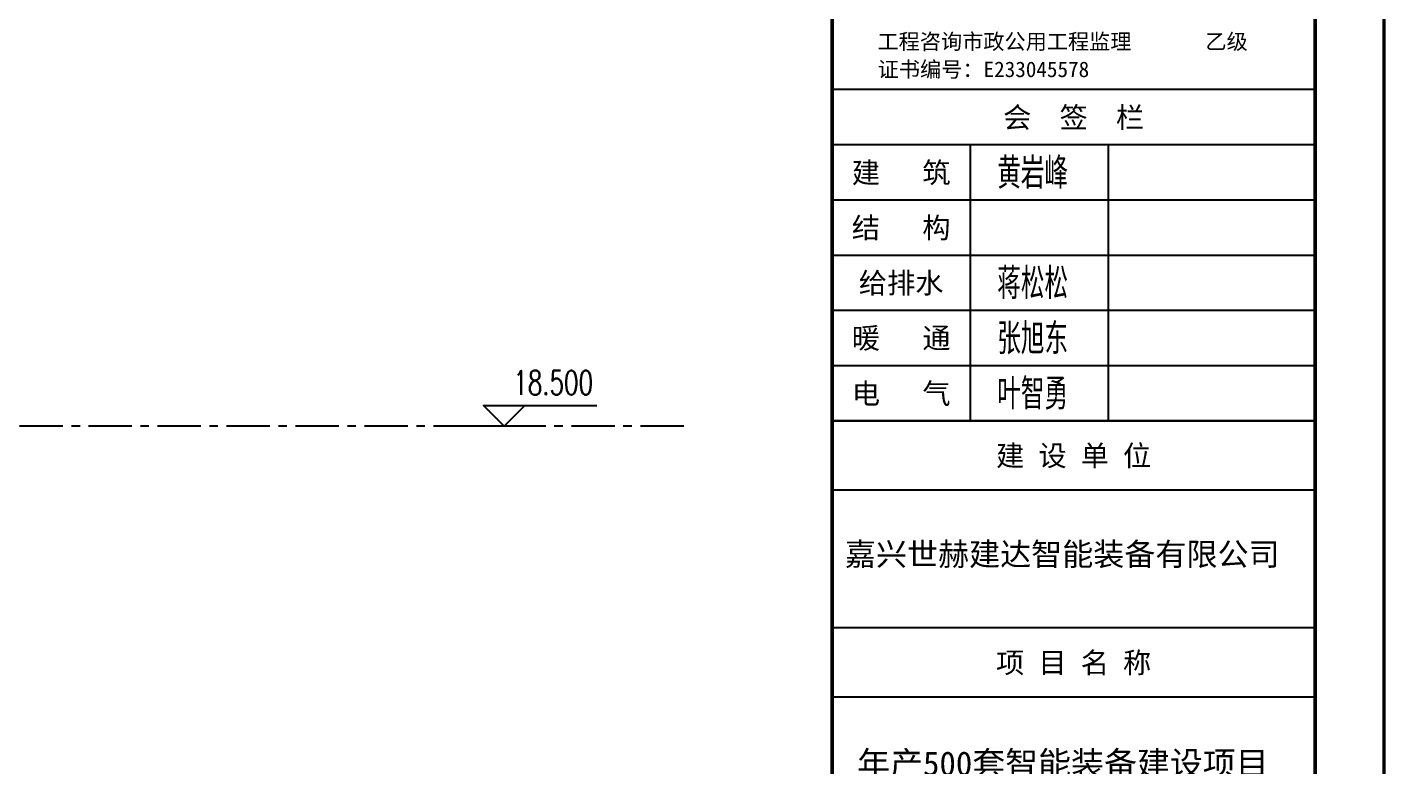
# Model space of a CAD drawing. Extents: x -160106 to 966792, y -663931 to 1550022.
# Drawn here: x -34367 to -33579, y -85985 to -85557 of the extents above; entities that cross this region are included whole.
import ezdxf
from ezdxf.enums import TextEntityAlignment as Align

# ---------------------------------------------------------------- set-up
doc = ezdxf.new("R2010")
doc.units = 0
doc.linetypes.add('ZN-CENTER', pattern=[2, 1.25, -0.25, 0.25, -0.25])
for name, color, linetype in [('!ZN6-轴线-1', 1, 'ZN-CENTER'), ('!ZN7-符号-173', 173, 'Continuous'), ('0-cxFrame', 155, 'Continuous'), ('qianming', 155, 'Continuous')]:
    doc.layers.add(name, color=color, linetype=linetype)
doc.layers.add('0-cxText', color=131, linetype='Continuous', lineweight=25)
doc.styles.add('BZHZ', font='bzxw', dxfattribs={"width": 0.8, "bigfont": 'bzhz'})
doc.styles.add('cx_biaoti', font='')
doc.styles.add('cx_tuming', font='simhei.ttf')
doc.styles.add('cx_tuqian1', font='')
doc.styles.add('ZNTextStyle', font='ROMANS.shx', dxfattribs={"width": 0.7, "bigfont": 'CHINESE.shx'})
doc.styles.add('黑体', font='simhei.ttf', dxfattribs={"height": 12})
doc.styles.get('cx_biaoti').set_extended_font_data('SimSun')
doc.styles.get('cx_tuqian1').set_extended_font_data('SimSun')

# ---------------------------------------------------------------- blocks, each defined once
blk = doc.blocks.new('zjcx_lan_huiqian(Dragon)')
for p, q in [((-7000, -800), (0, -800)), ((-5000, -800), (-5000, -4800)), ((-3000, -800), (-3000, -4800)), ((-7000, -1600), (0, -1600)), ((-7000, -2400), (0, -2400)), ((-7000, -3200), (0, -3200)), ((-7000, -4000), (0, -4000))]:
    blk.add_line(p, q)
at = {"const_width": 30}
blk.add_lwpolyline([(-7000, 0), (0, 0)], dxfattribs=at)
blk.add_lwpolyline([(-7000, 0), (0, 0), (0, -4800), (-7000, -4800)], close=True, dxfattribs=at)
at = {"style": 'cx_biaoti'}
for s, p in [('会  签  栏', (-3500, -400)), ('建   筑', (-6000, -1200)), ('结   构', (-6000, -2000)), ('给排水', (-6000, -2800)), ('暖   通', (-6000, -3600)), ('电   气', (-6000, -4400))]:
    blk.add_text(s, height=300, dxfattribs=at).set_placement(p, align=Align.MIDDLE)
blk = doc.blocks.new('T-汇签(Dragon)')
at = {"layer": '0-cxFrame'}
blk.add_blockref('zjcx_lan_huiqian(Dragon)', (0, 0), dxfattribs=at)
at = {"layer": 'qianming', "style": 'BZHZ', "width": 0.8}
for s, p in [('黄岩峰', (-4094, -1189)), ('蒋松松', (-4094, -2789)), ('张旭东', (-4094, -3589)), ('叶智勇', (-4094, -4389))]:
    blk.add_text(s, height=450, dxfattribs=at).set_placement(p, align=Align.MIDDLE)
blk = doc.blocks.new('zjcx_TT(Dragon)')
at = {"layer": '0-cxFrame', "const_width": 30}
blk.add_lwpolyline([(-7000, -10200), (0, -10200), (0, 0), (-7000, 0)], close=True, dxfattribs=at)
at = {"color": 7, "style": 'cx_biaoti'}
for s, p in [('工程咨询市政公用工程监理       乙级', (-6344, -9619)), ('证书编号：E233045578', (-6340, -10022))]:
    blk.add_text(s, height=225, dxfattribs=at).set_placement(p)
blk = doc.blocks.new('zjcx_lan_xiangmu(Dragon)')
for p, q in [((-7000, 9000), (0, 9000)), ((-7000, 6000), (0, 6000)), ((-7000, 3000), (0, 3000)), ((-5000, 1000), (-5000, 0))]:
    blk.add_line(p, q)
at = {"const_width": 30}
for points in [[(-7000, 10000), (0, 10000)], [(-7000, 7000), (0, 7000)], [(-7000, 7000), (0, 7000)], [(-7000, 4000), (0, 4000)], [(-7000, 4000), (0, 4000)], [(-7000, 1000), (0, 1000)], [(-7000, 0), (0, 0)]]:
    blk.add_lwpolyline(points, dxfattribs=at)
blk.add_lwpolyline([(-7000, 10000), (0, 10000), (0, 0), (-7000, 0)], close=True)
at = {"style": 'cx_biaoti'}
for s, p in [('建 设 单 位', (-3500, 9500)), ('项 目 名 称', (-3500, 6500)), ('子 项 名 称', (-3500, 3500)), ('工程编号', (-6013, 500))]:
    blk.add_text(s, height=300, dxfattribs=at).set_placement(p, align=Align.MIDDLE)
blk = doc.blocks.new('T-项目(Dragon)')
blk.add_blockref('zjcx_lan_xiangmu(Dragon)', (0, 0))
at = {"color": 3, "style": 'cx_tuming'}
for s, height, p in [('嘉兴世赫建达智能装备有限公司', 330, (-6816, 7901)), ('年产500套智能装备建设项目 ', 350, (-6638, 4859))]:
    blk.add_text(s, height=height, dxfattribs=at).set_placement(p)
blk = doc.blocks.new('zjcx_T2(Dragon)')
at = {"layer": '0-cxFrame', "const_width": 50}
blk.add_lwpolyline([(-7000, 40000), (0, 40000), (0, 0), (-7000, 0)], close=True, dxfattribs=at)
at = {"layer": '0-cxFrame'}
for name, p in [('zjcx_TT(Dragon)', (0, 40000)), ('T-汇签(Dragon)', (0, 29800)), ('T-项目(Dragon)', (0, 15000))]:
    blk.add_blockref(name, p, dxfattribs=at)
blk = doc.blocks.new('TK22.A2 L(Dragon)')
at = {"layer": '0-cxFrame', "color": 7, "const_width": 0.5}
blk.add_lwpolyline([(0, 0), (-594, 0), (-594, 420), (0, 420)], close=True, dxfattribs=at)
at = {"layer": '0-cxFrame', "const_width": 0.5}
for points in [[(-80, 10), (-574, 10), (-574, 410), (-80, 410)], [(-10, 10), (-80, 10), (-80, 410), (-10, 410)]]:
    blk.add_lwpolyline(points, close=True, dxfattribs=at)
at = {"layer": '0-cxFrame', "xscale": 0.01, "yscale": 0.01, "zscale": 0.01}
blk.add_blockref('zjcx_T2(Dragon)', (-10, 10), dxfattribs=at)
at = {"style": '黑体', "flags": 4}
blk.add_attdef('图幅', text='', height=3.3, dxfattribs=at).set_placement((-40, 3), align=Align.RIGHT)
at = {"layer": '0-cxText', "flags": 4}
for tag, height, style, p in [('建设单位', 3.5, 'cx_tuming', (-45, 240)), ('项目名称', 3.5, 'cx_tuming', (-45, 210)), ('子项名称', 3.5, 'cx_tuming', (-45, 180)), ('工程编号', 3.3, 'cx_tuqian1', (-35, 165)), ('图名1', 3.5, 'cx_tuming', (-45, 87)), ('图名2', 3.5, 'cx_tuming', (-45, 79)), ('图名3', 3.5, 'cx_tuming', (-45, 71)), ('出图日期', 3.3, 'cx_tuqian1', (-39, 60)), ('专业', 3.3, 'cx_tuqian1', (-55, 52)), ('图号', 3.3, 'cx_tuqian1', (-55, 44)), ('版次', 3.3, 'cx_tuqian1', (-20, 44))]:
    blk.add_attdef(tag, text='', height=height, dxfattribs=dict(at, style=style)).set_placement(p, align=Align.MIDDLE)
at = {"layer": 'Defpoints', "color": 6, "flags": 4}
for tag, height, style, p in [('tufu', 3.3, '黑体', (-12, 12)), ('dwfname', 4, 'cx_tuqian1', (-80, 3))]:
    blk.add_attdef(tag, text='', height=height, dxfattribs=dict(at, style=style)).set_placement(p, align=Align.RIGHT)
blk = doc.blocks.new('Zsymbol-Level')
at = {"ltscale": 10}
blk.add_line((3.48, 0), (-6.85, 0), dxfattribs=at)
blk.add_lwpolyline([(3, 3), (0, 0), (-3, 3), (13.45, 3)])
at = {"color": 0, "style": 'ZNTextStyle', "width": 0.7, "flags": 8}
blk.add_attdef('标高', text='', height=3.5, dxfattribs=at).set_placement((7.12, 6.31), align=Align.MIDDLE_CENTER)
blk.add_attdef('楼层号', text='', height=3.5, dxfattribs=at).set_placement((21.35, 6.29), align=Align.MIDDLE)

msp = doc.modelspace()

# ---------------------------------------------------------------- linework, layer by layer
at = {"layer": '!ZN6-轴线-1', "linetype": 'ZN-CENTER', "ltscale": 20}
msp.add_line((-33986.19, -85788.39), (-35424.33, -85788.39), dxfattribs=at)

# ---------------------------------------------------------------- block references
at = {"layer": '!ZN7-符号-173', "color": 7, "ltscale": 70}
ref = msp.add_blockref('Zsymbol-Level', (-34090.33, -85788.39), dxfattribs=dict(at, xscale=4, yscale=4, zscale=4))
ref.add_attrib('标高', '18.500', dxfattribs={"layer": '0', "color": 0, "height": 14, "style": 'ZNTextStyle', "width": 0.7}).set_placement((-34061.85, -85763.15), align=Align.MIDDLE_CENTER)
at = {"layer": '0-cxFrame', "xscale": 4, "yscale": 4, "zscale": 4}
msp.add_blockref('TK22.A2 L(Dragon)', (-33580.09, -86825.19), dxfattribs=at)

doc.saveas('drawing.dxf')
